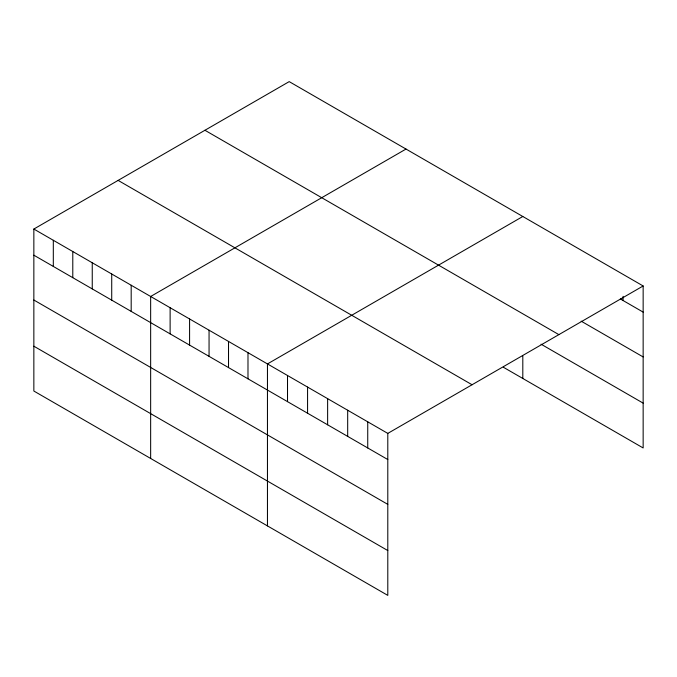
<?xml version="1.0" encoding="UTF-8"?>
<svg xmlns="http://www.w3.org/2000/svg" width="677" height="677" viewBox="0 0 677 677"><rect width="100%" height="100%" fill="white"/><g stroke="black" fill="none" stroke-linecap="round" stroke-linejoin="round"><path stroke-width="1.02" d="M33.85 229.046L387.794 433.398L387.794 595.379L33.85 391.027L33.85 229.046L289.206 81.621L643.15 285.973L643.15 447.954L503.341 367.23M406.005 149.058L150.649 296.484L150.649 458.464M522.805 216.496L267.457 363.921L267.457 525.902M387.794 433.398L643.15 285.973M620.36 298.955L643.15 312.114M581.154 321.152L643.15 356.94M204.936 130.272L558.88 334.624M541.041 344.178L643.15 403.128M118.12 180.395L472.064 384.748M33.85 255.195L387.794 459.539M33.85 300.021L387.794 504.365M33.85 346.201L387.794 550.553M623.094 296.357L623.094 300.537M522.805 356.06L522.805 378.477M367.738 421.822L367.738 447.962M347.682 410.237L347.682 436.386M327.626 398.66L327.626 424.801M307.57 387.075L307.57 413.224M287.513 375.498L287.513 401.647M247.985 352.683L247.985 378.824M228.521 341.436L228.521 367.586M209.058 330.198L209.058 356.347M189.585 318.96L189.585 345.109M170.122 307.722L170.122 333.871M131.186 285.245L131.186 311.386M111.722 274.007L111.722 300.148M92.25 262.769L92.25 288.91M72.786 251.522L72.786 277.672M53.314 240.284L53.314 266.433"/></g></svg>
